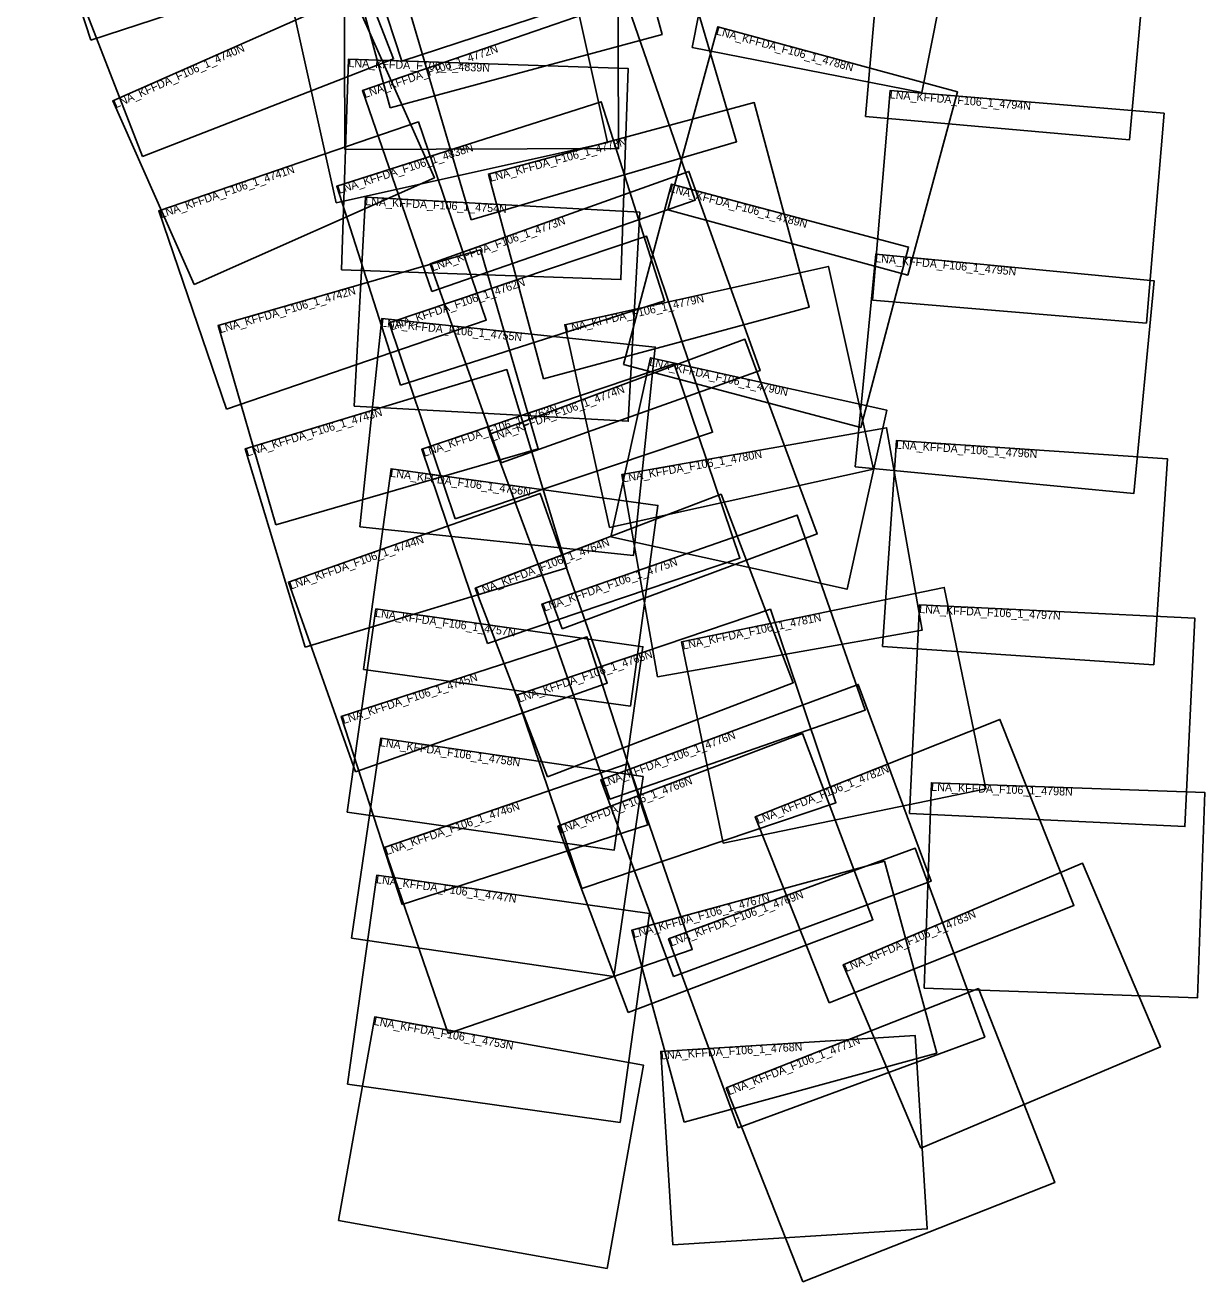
# Model space of a CAD drawing. Extents: x 434647 to 442742, y 307108 to 319784.
# Drawn here: x 435371 to 442742, y 307108 to 314960 of the extents above; entities that cross this region are included whole.
import ezdxf

# ---------------------------------------------------------------- set-up
doc = ezdxf.new("R2010")
doc.units = 0
doc.layers.add('Default', color=7, linetype='Continuous')

msp = doc.modelspace()

# ---------------------------------------------------------------- linework, layer by layer
at = {"layer": 'Default'}
for points in [[(435781, 314867.5), (435370.7, 316124.3), (437036.4, 316668.2), (437446.7, 315411.4)], [(437724.8, 314736.4), (437317.7, 315974.8), (438938.8, 316507.6), (439345.9, 315269.3)], [(437650.8, 314442.9), (437304.5, 315722.5), (439004, 316182.4), (439350.2, 314902.8)], [(436104.9, 314140.1), (435642.3, 315330.9), (437209.9, 315939.9), (437672.6, 314749.1)], [(439538.9, 314821.6), (439754.8, 315916.9), (441189.8, 315634), (440973.9, 314538.8)], [(440621.2, 314389.9), (440732.4, 315649.3), (442382.9, 315503.5), (442271.7, 314244.1)], [(437314.7, 313849.5), (437030.9, 315126), (438726.3, 315502.9), (439010.1, 314226.4)], [(438157.9, 313743.6), (437782.8, 315016.6), (439441.1, 315505.3), (439816.2, 314232.2)], [(437369.1, 314183), (437364.1, 315480.5), (439073.3, 315487), (439078.3, 314189.5)], [(436427, 313340.7), (435918.3, 314486.5), (437419, 315152.7), (437927.6, 314006.9)], [(437911.6, 313297), (437477.8, 314551.4), (439123.9, 315120.6), (439557.6, 313866.1)], [(439387.3, 313805.8), (439698, 314950.8), (441196.6, 314544.1), (440885.8, 313399.1)], [(437346.9, 313430.7), (437391.9, 314748.6), (439138.6, 314689), (439093.6, 313371.1)], [(437715.3, 312710.5), (437317.8, 313953.6), (438968.8, 314481.6), (439366.3, 313238.4)], [(440666.1, 313241.8), (440775.9, 314553), (442486.7, 314409.8), (442376.9, 313098.5)], [(438609.5, 312751.1), (438265.8, 314029.7), (439926.7, 314476.1), (440270.4, 313197.5)], [(436628.9, 312561.7), (436205.5, 313801.1), (437828.2, 314355.5), (438251.6, 313116.1)], [(438345.6, 312224.7), (437901.1, 313469), (439518.5, 314046.9), (439963.1, 312802.6)], [(439109.1, 312840.1), (439408.2, 313967.3), (440890.4, 313573.9), (440591.3, 312446.8)], [(437426, 312580.4), (437498.1, 313885.9), (439211.3, 313791.3), (439139.2, 312485.7)], [(438056.6, 311876.2), (437645, 313100.5), (439253.9, 313641.4), (439665.5, 312417.1)], [(436936.2, 311839.3), (436576.5, 313083.2), (438215.7, 313557.3), (438575.4, 312313.4)], [(440557.8, 312201.1), (440685.4, 313529.9), (442424.9, 313362.9), (442297.3, 312034.1)], [(439022.7, 311820.7), (438742, 313088.3), (440389.7, 313453.1), (440670.4, 312185.5)], [(437462.8, 311825.2), (437598.8, 313127.2), (439307.5, 312948.6), (439171.4, 311646.6)], [(438727.1, 311189), (438274.6, 312405.2), (439867.7, 312998), (440320.2, 311781.7)], [(438259.5, 311097.3), (437848.7, 312310.5), (439425.4, 312844.4), (439836.2, 311631.1)], [(439030.9, 311762.8), (439278.8, 312882.2), (440754.4, 312555.4), (440506.5, 311436.1)], [(437121, 311075), (436745.5, 312313.3), (438379.7, 312808.8), (438755.1, 311570.5)], [(439321.2, 310888.4), (439098.1, 312152.7), (440752.8, 312444.7), (440975.9, 311180.4)], [(440727.5, 311078), (440814.1, 312364.4), (442509.3, 312250.3), (442422.7, 310963.8)], [(437485.6, 310934.7), (437657.3, 312188.4), (439324.1, 311960), (439152.3, 310706.4)], [(437433.8, 310294.2), (437015.9, 311481.1), (438589.4, 312035.1), (439007.3, 310848.2)], [(438633.8, 310263.7), (438183, 311441.8), (439719.4, 312029.8), (440170.2, 310851.6)], [(439024, 310124.5), (438599.3, 311343.6), (440195.2, 311899.6), (440619.9, 310680.6)], [(439732.2, 309850.4), (439472.1, 311107.9), (441113.6, 311447.4), (441373.7, 310189.9)], [(440896.5, 310035.1), (440958.6, 311337.7), (442678.8, 311255.6), (442616.7, 309953.1)], [(437382.1, 310042.3), (437562.5, 311313.5), (439230.7, 311076.8), (439050.3, 309805.6)], [(438849.8, 309565.8), (438441.4, 310774.5), (440027.6, 311310.5), (440436, 310101.8)], [(437726.8, 309466.1), (437345.6, 310641.2), (438880.4, 311139.1), (439261.6, 309964.1)], [(439422.5, 309015.6), (438967.1, 310244.9), (440575.6, 310840.8), (441031, 309611.5)], [(440395.1, 308851.7), (439932.8, 310014.9), (441461.6, 310622.5), (441923.9, 309459.3)], [(437409.3, 309256.6), (437592.4, 310505.4), (439231.4, 310265.1), (439048.3, 309016.3)], [(439139.3, 308792.3), (438699.1, 309955.2), (440227.4, 310533.8), (440667.7, 309370.8)], [(438012.8, 308659.2), (437613.1, 309821.5), (439139.4, 310346.4), (439539.1, 309184.1)], [(440987.7, 308943.8), (441033.2, 310226.5), (442741.7, 310165.9), (442696.2, 308883.2)], [(439825.1, 308070.6), (439391, 309250.9), (440932.5, 309817.8), (441366.6, 308637.5)], [(439488, 308105.7), (439160.7, 309305), (440739.3, 309735.9), (441066.7, 308536.6)], [(440968.1, 307943.1), (440482.2, 309089.9), (441978, 309723.6), (442463.8, 308576.8)], [(437384.4, 308344.6), (437568.5, 309649.7), (439272.2, 309409.5), (439088.1, 308104.3)], [(440229.2, 307108.4), (439751.4, 308320.5), (441326.5, 308941.3), (441804.3, 307729.2)], [(437328, 307492.6), (437555.5, 308763.6), (439234.1, 308463.1), (439006.6, 307192.1)], [(439417.5, 307339.9), (439342.2, 308548.2), (440932, 308647.3), (441007.3, 307439.1)]]:
    msp.add_lwpolyline(points, close=True, dxfattribs=at)

# ---------------------------------------------------------------- texts
for s, rotation, p in [('LNA_KFFDA_F106_1_4788N', 344.81696, (439684.9, 314902.5)), ('LNA_KFFDA_F106_1_4740N', 23.93864, (435938.6, 314440.8)), ('LNA_KFFDA_F106_1_4772N', 19.07392, (437494.2, 314504.2)), ('LNA_KFFDA_F106_1_4839N', 358.04421, (437390.2, 314698.7)), ('LNA_KFFDA_F106_1_4794N', 355.21415, (440771.7, 314503.2)), ('LNA_KFFDA_F106_1_4778N', 15.04433, (438278.8, 313981.4)), ('LNA_KFFDA_F106_1_4838N', 17.73196, (437333, 313906)), ('LNA_KFFDA_F106_1_4741N', 18.86177, (436221.7, 313753.8)), ('LNA_KFFDA_F106_1_4789N', 345.13714, (439395.4, 313918.9)), ('LNA_KFFDA_F106_1_4754N', 356.83802, (437495.4, 313836)), ('LNA_KFFDA_F106_1_4773N', 19.66173, (437917.9, 313421.9)), ('LNA_KFFDA_F106_1_4795N', 354.51506, (440680.7, 313480.1)), ('LNA_KFFDA_F106_1_4762N', 18.58134, (437660.9, 313053.1)), ('LNA_KFFDA_F106_1_4742N', 16.13147, (436590.4, 313035.2)), ('LNA_KFFDA_F106_1_4779N', 12.48483, (438752.8, 313039.5)), ('LNA_KFFDA_F106_1_4755N', 354.03427, (437593.7, 313077.5)), ('LNA_KFFDA_F106_1_4790N', 347.51392, (439268, 312833.3)), ('LNA_KFFDA_F106_1_4774N', 20.40807, (438292, 312358.4)), ('LNA_KFFDA_F106_1_4743N', 16.86756, (436760, 312265.5)), ('LNA_KFFDA_F106_1_4763N', 18.70382, (437864.7, 312263.2)), ('LNA_KFFDA_F106_1_4796N', 356.14887, (440810.8, 312314.5)), ('LNA_KFFDA_F106_1_4780N', 10.00879, (439106.8, 312103.4)), ('LNA_KFFDA_F106_1_4756N', 352.19854, (437650.5, 312138.9)), ('LNA_KFFDA_F106_1_4744N', 19.39609, (437032.5, 311433.9)), ('LNA_KFFDA_F106_1_4764N', 20.93933, (438200.9, 311395.1)), ('LNA_KFFDA_F106_1_4775N', 19.20816, (438615.7, 311296.4)), ('LNA_KFFDA_F106_1_4797N', 357.26922, (440956.2, 311287.7)), ('LNA_KFFDA_F106_1_4757N', 351.9237, (437555.4, 311264)), ('LNA_KFFDA_F106_1_4781N', 11.6845, (439482.2, 311059)), ('LNA_KFFDA_F106_1_4765N', 18.67049, (438457.4, 310727.2)), ('LNA_KFFDA_F106_1_4745N', 17.97533, (437361, 310593.6)), ('LNA_KFFDA_F106_1_4758N', 351.65848, (437585.2, 310456)), ('LNA_KFFDA_F106_1_4776N', 20.32885, (438984.5, 310198)), ('LNA_KFFDA_F106_1_4782N', 21.6742, (439951.2, 309968.4)), ('LNA_KFFDA_F106_1_4766N', 20.73401, (438716.8, 309908.5)), ('LNA_KFFDA_F106_1_4798N', 357.96702, (441031.5, 310176.5)), ('LNA_KFFDA_F106_1_4746N', 18.97715, (437629.4, 309774.2)), ('LNA_KFFDA_F106_1_4747N', 351.97265, (437561.5, 309600.2)), ('LNA_KFFDA_F106_1_4767N', 15.26784, (439173.8, 309256.8)), ('LNA_KFFDA_F106_1_4769N', 20.19119, (439408.2, 309204)), ('LNA_KFFDA_F106_1_4783N', 22.96124, (440501.7, 309043.9)), ('LNA_KFFDA_F106_1_4753N', 349.85187, (437546.7, 308714.3)), ('LNA_KFFDA_F106_1_4768N', 3.5685, (439345.3, 308498.3)), ('LNA_KFFDA_F106_1_4771N', 21.51041, (439769.8, 308274))]:
    msp.add_text(s, height=50, rotation=rotation, dxfattribs=at).set_placement(p)

doc.saveas('drawing.dxf')
